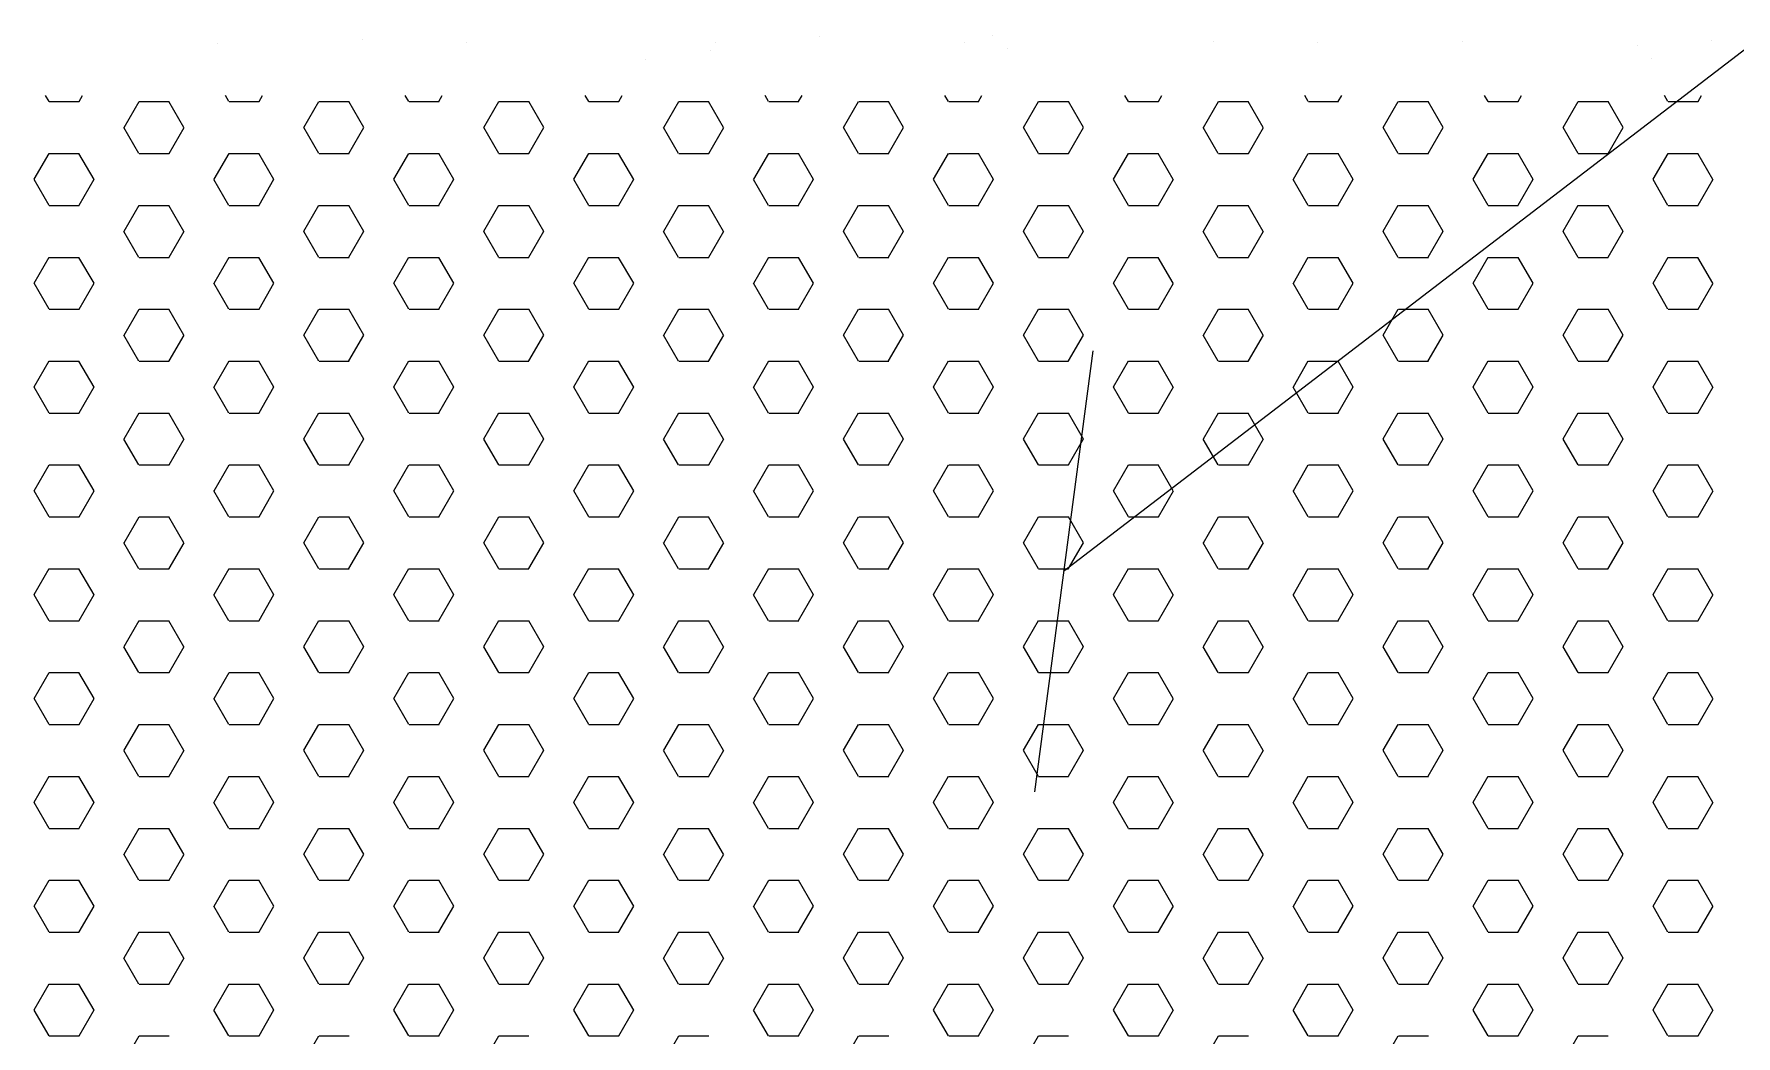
# Model space of a CAD drawing. Header units: metres. Extents: x 0 to 602, y 0 to 196.
# Drawn here: x 415.164 to 415.705, y 81.852 to 82.17 of the extents above; entities that cross this region are included whole.
import ezdxf

# ---------------------------------------------------------------- set-up
doc = ezdxf.new("R2010")
doc.units = ezdxf.units.M
doc.header["$MEASUREMENT"] = 0

msp = doc.modelspace()

# ---------------------------------------------------------------- linework, layer by layer
for p, q in [((415.49145, 81.99935), (416.24053, 82.57358)), ((415.22269, 82.16713), (415.22269, 82.16713)), ((415.26883, 82.1685), (415.26883, 82.1685)), ((415.30179, 82.16728), (415.30179, 82.16728)), ((415.38089, 82.16742), (415.38089, 82.16742)), ((415.41379, 82.16932), (415.41379, 82.16932)), ((415.45999, 82.16756), (415.45999, 82.16756)), ((415.46892, 82.16967), (415.46892, 82.16967)), ((415.53909, 82.16771), (415.53909, 82.16771)), ((415.57206, 82.16743), (415.57206, 82.16743)), ((415.61819, 82.16785), (415.61819, 82.16785)), ((415.67369, 82.16655), (415.67369, 82.16655)), ((415.69729, 82.16799), (415.69729, 82.16799)), ((415.35864, 82.16206), (415.35864, 82.16206)), ((415.37929, 82.16478), (415.37929, 82.16478)), ((415.4736, 82.16538), (415.4736, 82.16538)), ((415.67837, 82.16226), (415.67837, 82.16226)), ((415.16913, 82.14861), (415.16802, 82.15053)), ((415.17869, 82.14867), (415.17976, 82.15053)), ((415.22628, 82.14861), (415.22517, 82.15053)), ((415.23584, 82.14867), (415.23691, 82.15053)), ((415.28343, 82.14861), (415.28232, 82.15053)), ((415.29299, 82.14867), (415.29406, 82.15053)), ((415.34058, 82.14861), (415.33947, 82.15053)), ((415.35014, 82.14867), (415.35121, 82.15053)), ((415.39773, 82.14861), (415.39662, 82.15053)), ((415.40729, 82.14867), (415.40836, 82.15053)), ((415.45488, 82.14861), (415.45377, 82.15053)), ((415.46444, 82.14867), (415.46551, 82.15053)), ((415.51203, 82.14861), (415.51092, 82.15053)), ((415.52159, 82.14867), (415.52266, 82.15053)), ((415.56918, 82.14861), (415.56807, 82.15053)), ((415.57874, 82.14867), (415.57981, 82.15053)), ((415.62633, 82.14861), (415.62522, 82.15053)), ((415.63589, 82.14867), (415.63696, 82.15053)), ((415.68348, 82.14861), (415.68237, 82.15053)), ((415.69304, 82.14867), (415.69411, 82.15053)), ((415.1692, 82.14861), (415.17873, 82.14861)), ((415.19298, 82.14043), (415.19774, 82.14867)), ((415.19778, 82.14861), (415.2073, 82.14861)), ((415.21199, 82.14036), (415.20723, 82.14861)), ((415.22635, 82.14861), (415.23588, 82.14861)), ((415.25013, 82.14043), (415.25489, 82.14867)), ((415.25493, 82.14861), (415.26445, 82.14861)), ((415.26914, 82.14036), (415.26438, 82.14861)), ((415.2835, 82.14861), (415.29303, 82.14861)), ((415.30728, 82.14043), (415.31204, 82.14867)), ((415.31208, 82.14861), (415.3216, 82.14861)), ((415.32629, 82.14036), (415.32153, 82.14861)), ((415.34065, 82.14861), (415.35018, 82.14861)), ((415.36443, 82.14043), (415.36919, 82.14867)), ((415.36923, 82.14861), (415.37875, 82.14861)), ((415.38344, 82.14036), (415.37868, 82.14861)), ((415.3978, 82.14861), (415.40733, 82.14861)), ((415.42158, 82.14043), (415.42634, 82.14867)), ((415.42638, 82.14861), (415.4359, 82.14861)), ((415.44059, 82.14036), (415.43583, 82.14861)), ((415.45495, 82.14861), (415.46448, 82.14861)), ((415.47873, 82.14043), (415.48349, 82.14867)), ((415.48353, 82.14861), (415.49305, 82.14861)), ((415.49774, 82.14036), (415.49298, 82.14861)), ((415.5121, 82.14861), (415.52163, 82.14861)), ((415.53588, 82.14043), (415.54064, 82.14867)), ((415.54068, 82.14861), (415.5502, 82.14861)), ((415.55489, 82.14036), (415.55013, 82.14861)), ((415.56925, 82.14861), (415.57878, 82.14861)), ((415.59303, 82.14043), (415.59779, 82.14867)), ((415.59783, 82.14861), (415.60735, 82.14861)), ((415.61204, 82.14036), (415.60728, 82.14861)), ((415.6264, 82.14861), (415.63593, 82.14861)), ((415.65018, 82.14043), (415.65494, 82.14867)), ((415.65498, 82.14861), (415.6645, 82.14861)), ((415.66919, 82.14036), (415.66443, 82.14861)), ((415.68355, 82.14861), (415.69308, 82.14861)), ((415.1977, 82.13211), (415.19294, 82.14036)), ((415.20726, 82.13218), (415.21203, 82.14043)), ((415.25485, 82.13211), (415.25009, 82.14036)), ((415.26441, 82.13218), (415.26918, 82.14043)), ((415.312, 82.13211), (415.30724, 82.14036)), ((415.32156, 82.13218), (415.32633, 82.14043)), ((415.36915, 82.13211), (415.36439, 82.14036)), ((415.37871, 82.13218), (415.38348, 82.14043)), ((415.4263, 82.13211), (415.42154, 82.14036)), ((415.43586, 82.13218), (415.44063, 82.14043)), ((415.48345, 82.13211), (415.47869, 82.14036)), ((415.49301, 82.13218), (415.49778, 82.14043)), ((415.5406, 82.13211), (415.53584, 82.14036)), ((415.55016, 82.13218), (415.55493, 82.14043)), ((415.59775, 82.13211), (415.59299, 82.14036)), ((415.60731, 82.13218), (415.61208, 82.14043)), ((415.6549, 82.13211), (415.65014, 82.14036)), ((415.66446, 82.13218), (415.66923, 82.14043)), ((415.1644, 82.12393), (415.16916, 82.13218)), ((415.1692, 82.13211), (415.17873, 82.13211)), ((415.18342, 82.12386), (415.17865, 82.13211)), ((415.19778, 82.13211), (415.2073, 82.13211)), ((415.22155, 82.12393), (415.22631, 82.13218)), ((415.22635, 82.13211), (415.23588, 82.13211)), ((415.24057, 82.12386), (415.2358, 82.13211)), ((415.25493, 82.13211), (415.26445, 82.13211)), ((415.2787, 82.12393), (415.28346, 82.13218)), ((415.2835, 82.13211), (415.29303, 82.13211)), ((415.29772, 82.12386), (415.29295, 82.13211)), ((415.31208, 82.13211), (415.3216, 82.13211)), ((415.33585, 82.12393), (415.34061, 82.13218)), ((415.34065, 82.13211), (415.35018, 82.13211)), ((415.35487, 82.12386), (415.3501, 82.13211)), ((415.36923, 82.13211), (415.37875, 82.13211)), ((415.393, 82.12393), (415.39776, 82.13218)), ((415.3978, 82.13211), (415.40733, 82.13211)), ((415.41202, 82.12386), (415.40725, 82.13211)), ((415.42638, 82.13211), (415.4359, 82.13211)), ((415.45015, 82.12393), (415.45491, 82.13218)), ((415.45495, 82.13211), (415.46448, 82.13211)), ((415.46917, 82.12386), (415.4644, 82.13211)), ((415.48353, 82.13211), (415.49305, 82.13211)), ((415.5073, 82.12393), (415.51206, 82.13218)), ((415.5121, 82.13211), (415.52163, 82.13211)), ((415.52632, 82.12386), (415.52155, 82.13211)), ((415.54068, 82.13211), (415.5502, 82.13211)), ((415.56445, 82.12393), (415.56921, 82.13218)), ((415.56925, 82.13211), (415.57878, 82.13211)), ((415.58347, 82.12386), (415.5787, 82.13211)), ((415.59783, 82.13211), (415.60735, 82.13211)), ((415.6216, 82.12393), (415.62636, 82.13218)), ((415.6264, 82.13211), (415.63593, 82.13211)), ((415.64062, 82.12386), (415.63585, 82.13211)), ((415.65498, 82.13211), (415.6645, 82.13211)), ((415.67875, 82.12393), (415.68351, 82.13218)), ((415.68355, 82.13211), (415.69308, 82.13211)), ((415.69777, 82.12386), (415.693, 82.13211)), ((415.16913, 82.11561), (415.16437, 82.12386)), ((415.17869, 82.11568), (415.18345, 82.12393)), ((415.22628, 82.11561), (415.22152, 82.12386)), ((415.23584, 82.11568), (415.2406, 82.12393)), ((415.28343, 82.11561), (415.27867, 82.12386)), ((415.29299, 82.11568), (415.29775, 82.12393)), ((415.34058, 82.11561), (415.33582, 82.12386)), ((415.35014, 82.11568), (415.3549, 82.12393)), ((415.39773, 82.11561), (415.39297, 82.12386)), ((415.40729, 82.11568), (415.41205, 82.12393)), ((415.45488, 82.11561), (415.45012, 82.12386)), ((415.46444, 82.11568), (415.4692, 82.12393)), ((415.51203, 82.11561), (415.50727, 82.12386)), ((415.52159, 82.11568), (415.52635, 82.12393)), ((415.56918, 82.11561), (415.56442, 82.12386)), ((415.57874, 82.11568), (415.5835, 82.12393)), ((415.62633, 82.11561), (415.62157, 82.12386)), ((415.63589, 82.11568), (415.64065, 82.12393)), ((415.68348, 82.11561), (415.67872, 82.12386)), ((415.69304, 82.11568), (415.6978, 82.12393)), ((415.1692, 82.11562), (415.17873, 82.11562)), ((415.19298, 82.10743), (415.19774, 82.11568)), ((415.19778, 82.11562), (415.2073, 82.11562)), ((415.21199, 82.10737), (415.20723, 82.11561)), ((415.22635, 82.11562), (415.23588, 82.11562)), ((415.25013, 82.10743), (415.25489, 82.11568)), ((415.25493, 82.11562), (415.26445, 82.11562)), ((415.26914, 82.10737), (415.26438, 82.11561)), ((415.2835, 82.11562), (415.29303, 82.11562)), ((415.30728, 82.10743), (415.31204, 82.11568)), ((415.31208, 82.11562), (415.3216, 82.11562)), ((415.32629, 82.10737), (415.32153, 82.11561)), ((415.34065, 82.11562), (415.35018, 82.11562)), ((415.36443, 82.10743), (415.36919, 82.11568)), ((415.36923, 82.11562), (415.37875, 82.11562)), ((415.38344, 82.10737), (415.37868, 82.11561)), ((415.3978, 82.11562), (415.40733, 82.11562)), ((415.42158, 82.10743), (415.42634, 82.11568)), ((415.42638, 82.11562), (415.4359, 82.11562)), ((415.44059, 82.10737), (415.43583, 82.11561)), ((415.45495, 82.11562), (415.46448, 82.11562)), ((415.47873, 82.10743), (415.48349, 82.11568)), ((415.48353, 82.11562), (415.49305, 82.11562)), ((415.49774, 82.10737), (415.49298, 82.11561)), ((415.5121, 82.11562), (415.52163, 82.11562)), ((415.53588, 82.10743), (415.54064, 82.11568)), ((415.54068, 82.11562), (415.5502, 82.11562)), ((415.55489, 82.10737), (415.55013, 82.11561)), ((415.56925, 82.11562), (415.57878, 82.11562)), ((415.59303, 82.10743), (415.59779, 82.11568)), ((415.59783, 82.11562), (415.60735, 82.11562)), ((415.61204, 82.10737), (415.60728, 82.11561)), ((415.6264, 82.11562), (415.63593, 82.11562)), ((415.65018, 82.10743), (415.65494, 82.11568)), ((415.65498, 82.11562), (415.6645, 82.11562)), ((415.66919, 82.10737), (415.66443, 82.11561)), ((415.68355, 82.11562), (415.69308, 82.11562)), ((415.1977, 82.09912), (415.19294, 82.10737)), ((415.20726, 82.09918), (415.21203, 82.10743)), ((415.25485, 82.09912), (415.25009, 82.10737)), ((415.26441, 82.09918), (415.26918, 82.10743)), ((415.312, 82.09912), (415.30724, 82.10737)), ((415.32156, 82.09918), (415.32633, 82.10743)), ((415.36915, 82.09912), (415.36439, 82.10737)), ((415.37871, 82.09918), (415.38348, 82.10743)), ((415.4263, 82.09912), (415.42154, 82.10737)), ((415.43586, 82.09918), (415.44063, 82.10743)), ((415.48345, 82.09912), (415.47869, 82.10737)), ((415.49301, 82.09918), (415.49778, 82.10743)), ((415.5406, 82.09912), (415.53584, 82.10737)), ((415.55016, 82.09918), (415.55493, 82.10743)), ((415.59775, 82.09912), (415.59299, 82.10737)), ((415.60731, 82.09918), (415.61208, 82.10743)), ((415.6549, 82.09912), (415.65014, 82.10737)), ((415.66446, 82.09918), (415.66923, 82.10743)), ((415.1644, 82.09093), (415.16916, 82.09918)), ((415.1692, 82.09912), (415.17873, 82.09912)), ((415.18342, 82.09087), (415.17865, 82.09912)), ((415.19778, 82.09912), (415.2073, 82.09912)), ((415.22155, 82.09093), (415.22631, 82.09918)), ((415.22635, 82.09912), (415.23588, 82.09912)), ((415.24057, 82.09087), (415.2358, 82.09912)), ((415.25493, 82.09912), (415.26445, 82.09912)), ((415.2787, 82.09093), (415.28346, 82.09918)), ((415.2835, 82.09912), (415.29303, 82.09912)), ((415.29772, 82.09087), (415.29295, 82.09912)), ((415.31208, 82.09912), (415.3216, 82.09912)), ((415.33585, 82.09093), (415.34061, 82.09918)), ((415.34065, 82.09912), (415.35018, 82.09912)), ((415.35487, 82.09087), (415.3501, 82.09912)), ((415.36923, 82.09912), (415.37875, 82.09912)), ((415.393, 82.09093), (415.39776, 82.09918)), ((415.3978, 82.09912), (415.40733, 82.09912)), ((415.41202, 82.09087), (415.40725, 82.09912)), ((415.42638, 82.09912), (415.4359, 82.09912)), ((415.45015, 82.09093), (415.45491, 82.09918)), ((415.45495, 82.09912), (415.46448, 82.09912)), ((415.46917, 82.09087), (415.4644, 82.09912)), ((415.48353, 82.09912), (415.49305, 82.09912)), ((415.5073, 82.09093), (415.51206, 82.09918)), ((415.5121, 82.09912), (415.52163, 82.09912)), ((415.52632, 82.09087), (415.52155, 82.09912)), ((415.54068, 82.09912), (415.5502, 82.09912)), ((415.56445, 82.09093), (415.56921, 82.09918)), ((415.56925, 82.09912), (415.57878, 82.09912)), ((415.58347, 82.09087), (415.5787, 82.09912)), ((415.59783, 82.09912), (415.60735, 82.09912)), ((415.6216, 82.09093), (415.62636, 82.09918)), ((415.6264, 82.09912), (415.63593, 82.09912)), ((415.64062, 82.09087), (415.63585, 82.09912)), ((415.65498, 82.09912), (415.6645, 82.09912)), ((415.67875, 82.09093), (415.68351, 82.09918)), ((415.68355, 82.09912), (415.69308, 82.09912)), ((415.69777, 82.09087), (415.693, 82.09912)), ((415.16913, 82.08262), (415.16437, 82.09087)), ((415.17869, 82.08268), (415.18345, 82.09093)), ((415.22628, 82.08262), (415.22152, 82.09087)), ((415.23584, 82.08268), (415.2406, 82.09093)), ((415.28343, 82.08262), (415.27867, 82.09087)), ((415.29299, 82.08268), (415.29775, 82.09093)), ((415.34058, 82.08262), (415.33582, 82.09087)), ((415.35014, 82.08268), (415.3549, 82.09093)), ((415.39773, 82.08262), (415.39297, 82.09087)), ((415.40729, 82.08268), (415.41205, 82.09093)), ((415.45488, 82.08262), (415.45012, 82.09087)), ((415.46444, 82.08268), (415.4692, 82.09093)), ((415.51203, 82.08262), (415.50727, 82.09087)), ((415.52159, 82.08268), (415.52635, 82.09093)), ((415.56918, 82.08262), (415.56442, 82.09087)), ((415.57874, 82.08268), (415.5835, 82.09093)), ((415.62633, 82.08262), (415.62157, 82.09087)), ((415.63589, 82.08268), (415.64065, 82.09093)), ((415.68348, 82.08262), (415.67872, 82.09087)), ((415.69304, 82.08268), (415.6978, 82.09093)), ((415.1692, 82.08262), (415.17873, 82.08262)), ((415.19298, 82.07443), (415.19774, 82.08268)), ((415.19778, 82.08262), (415.2073, 82.08262)), ((415.21199, 82.07437), (415.20723, 82.08262)), ((415.22635, 82.08262), (415.23588, 82.08262)), ((415.25013, 82.07443), (415.25489, 82.08268)), ((415.25493, 82.08262), (415.26445, 82.08262)), ((415.26914, 82.07437), (415.26438, 82.08262)), ((415.2835, 82.08262), (415.29303, 82.08262)), ((415.30728, 82.07443), (415.31204, 82.08268)), ((415.31208, 82.08262), (415.3216, 82.08262)), ((415.32629, 82.07437), (415.32153, 82.08262)), ((415.34065, 82.08262), (415.35018, 82.08262)), ((415.36443, 82.07443), (415.36919, 82.08268)), ((415.36923, 82.08262), (415.37875, 82.08262)), ((415.38344, 82.07437), (415.37868, 82.08262)), ((415.3978, 82.08262), (415.40733, 82.08262)), ((415.42158, 82.07443), (415.42634, 82.08268)), ((415.42638, 82.08262), (415.4359, 82.08262)), ((415.44059, 82.07437), (415.43583, 82.08262)), ((415.45495, 82.08262), (415.46448, 82.08262)), ((415.47873, 82.07443), (415.48349, 82.08268)), ((415.48353, 82.08262), (415.49305, 82.08262)), ((415.49774, 82.07437), (415.49298, 82.08262)), ((415.5121, 82.08262), (415.52163, 82.08262)), ((415.53588, 82.07443), (415.54064, 82.08268)), ((415.54068, 82.08262), (415.5502, 82.08262)), ((415.55489, 82.07437), (415.55013, 82.08262)), ((415.56925, 82.08262), (415.57878, 82.08262)), ((415.59303, 82.07443), (415.59779, 82.08268)), ((415.59783, 82.08262), (415.60735, 82.08262)), ((415.61204, 82.07437), (415.60728, 82.08262)), ((415.6264, 82.08262), (415.63593, 82.08262)), ((415.65018, 82.07443), (415.65494, 82.08268)), ((415.65498, 82.08262), (415.6645, 82.08262)), ((415.66919, 82.07437), (415.66443, 82.08262)), ((415.68355, 82.08262), (415.69308, 82.08262)), ((415.1977, 82.06612), (415.19294, 82.07437)), ((415.20726, 82.06619), (415.21203, 82.07443)), ((415.25485, 82.06612), (415.25009, 82.07437)), ((415.26441, 82.06619), (415.26918, 82.07443)), ((415.312, 82.06612), (415.30724, 82.07437)), ((415.32156, 82.06619), (415.32633, 82.07443)), ((415.36915, 82.06612), (415.36439, 82.07437)), ((415.37871, 82.06619), (415.38348, 82.07443)), ((415.4263, 82.06612), (415.42154, 82.07437)), ((415.43586, 82.06619), (415.44063, 82.07443)), ((415.48345, 82.06612), (415.47869, 82.07437)), ((415.49301, 82.06619), (415.49778, 82.07443)), ((415.5406, 82.06612), (415.53584, 82.07437)), ((415.55016, 82.06619), (415.55493, 82.07443)), ((415.59775, 82.06612), (415.59299, 82.07437)), ((415.60731, 82.06619), (415.61208, 82.07443)), ((415.6549, 82.06612), (415.65014, 82.07437)), ((415.66446, 82.06619), (415.66923, 82.07443)), ((415.1644, 82.05794), (415.16916, 82.06619)), ((415.1692, 82.06612), (415.17873, 82.06612)), ((415.18342, 82.05787), (415.17865, 82.06612)), ((415.19778, 82.06612), (415.2073, 82.06612)), ((415.22155, 82.05794), (415.22631, 82.06619)), ((415.22635, 82.06612), (415.23588, 82.06612)), ((415.24057, 82.05787), (415.2358, 82.06612)), ((415.25493, 82.06612), (415.26445, 82.06612)), ((415.2787, 82.05794), (415.28346, 82.06619)), ((415.2835, 82.06612), (415.29303, 82.06612)), ((415.29772, 82.05787), (415.29295, 82.06612)), ((415.31208, 82.06612), (415.3216, 82.06612)), ((415.33585, 82.05794), (415.34061, 82.06619)), ((415.34065, 82.06612), (415.35018, 82.06612)), ((415.35487, 82.05787), (415.3501, 82.06612)), ((415.36923, 82.06612), (415.37875, 82.06612)), ((415.393, 82.05794), (415.39776, 82.06619)), ((415.3978, 82.06612), (415.40733, 82.06612)), ((415.41202, 82.05787), (415.40725, 82.06612)), ((415.42638, 82.06612), (415.4359, 82.06612)), ((415.45015, 82.05794), (415.45491, 82.06619)), ((415.45495, 82.06612), (415.46448, 82.06612)), ((415.46917, 82.05787), (415.4644, 82.06612)), ((415.48353, 82.06612), (415.49305, 82.06612)), ((415.5073, 82.05794), (415.51206, 82.06619)), ((415.5121, 82.06612), (415.52163, 82.06612)), ((415.52632, 82.05787), (415.52155, 82.06612)), ((415.54068, 82.06612), (415.5502, 82.06612)), ((415.56445, 82.05794), (415.56921, 82.06619)), ((415.56925, 82.06612), (415.57878, 82.06612)), ((415.58347, 82.05787), (415.5787, 82.06612)), ((415.59783, 82.06612), (415.60735, 82.06612)), ((415.6216, 82.05794), (415.62636, 82.06619)), ((415.6264, 82.06612), (415.63593, 82.06612)), ((415.64062, 82.05787), (415.63585, 82.06612)), ((415.65498, 82.06612), (415.6645, 82.06612)), ((415.67875, 82.05794), (415.68351, 82.06619)), ((415.68355, 82.06612), (415.69308, 82.06612)), ((415.69777, 82.05787), (415.693, 82.06612)), ((415.16913, 82.04962), (415.16437, 82.05787)), ((415.17869, 82.04969), (415.18345, 82.05794)), ((415.22628, 82.04962), (415.22152, 82.05787)), ((415.23584, 82.04969), (415.2406, 82.05794)), ((415.28343, 82.04962), (415.27867, 82.05787)), ((415.29299, 82.04969), (415.29775, 82.05794)), ((415.34058, 82.04962), (415.33582, 82.05787)), ((415.35014, 82.04969), (415.3549, 82.05794)), ((415.39773, 82.04962), (415.39297, 82.05787)), ((415.40729, 82.04969), (415.41205, 82.05794)), ((415.45488, 82.04962), (415.45012, 82.05787)), ((415.46444, 82.04969), (415.4692, 82.05794)), ((415.51203, 82.04962), (415.50727, 82.05787)), ((415.52159, 82.04969), (415.52635, 82.05794)), ((415.56918, 82.04962), (415.56442, 82.05787)), ((415.57874, 82.04969), (415.5835, 82.05794)), ((415.62633, 82.04962), (415.62157, 82.05787)), ((415.63589, 82.04969), (415.64065, 82.05794)), ((415.68348, 82.04962), (415.67872, 82.05787)), ((415.69304, 82.04969), (415.6978, 82.05794)), ((415.1692, 82.04963), (415.17873, 82.04963)), ((415.19298, 82.04144), (415.19774, 82.04969)), ((415.19778, 82.04963), (415.2073, 82.04963)), ((415.21199, 82.04137), (415.20723, 82.04962)), ((415.22635, 82.04963), (415.23588, 82.04963)), ((415.25013, 82.04144), (415.25489, 82.04969)), ((415.25493, 82.04963), (415.26445, 82.04963)), ((415.26914, 82.04137), (415.26438, 82.04962)), ((415.2835, 82.04963), (415.29303, 82.04963)), ((415.30728, 82.04144), (415.31204, 82.04969)), ((415.31208, 82.04963), (415.3216, 82.04963)), ((415.32629, 82.04137), (415.32153, 82.04962)), ((415.34065, 82.04963), (415.35018, 82.04963)), ((415.36443, 82.04144), (415.36919, 82.04969)), ((415.36923, 82.04963), (415.37875, 82.04963)), ((415.38344, 82.04137), (415.37868, 82.04962)), ((415.3978, 82.04963), (415.40733, 82.04963)), ((415.42158, 82.04144), (415.42634, 82.04969)), ((415.42638, 82.04963), (415.4359, 82.04963)), ((415.44059, 82.04137), (415.43583, 82.04962)), ((415.45495, 82.04963), (415.46448, 82.04963)), ((415.47873, 82.04144), (415.48349, 82.04969)), ((415.48353, 82.04963), (415.49305, 82.04963)), ((415.49774, 82.04137), (415.49298, 82.04962)), ((415.5121, 82.04963), (415.52163, 82.04963)), ((415.53588, 82.04144), (415.54064, 82.04969)), ((415.54068, 82.04963), (415.5502, 82.04963)), ((415.55489, 82.04137), (415.55013, 82.04962)), ((415.56925, 82.04963), (415.57878, 82.04963)), ((415.59303, 82.04144), (415.59779, 82.04969)), ((415.59783, 82.04963), (415.60735, 82.04963)), ((415.61204, 82.04137), (415.60728, 82.04962)), ((415.6264, 82.04963), (415.63593, 82.04963)), ((415.65018, 82.04144), (415.65494, 82.04969)), ((415.65498, 82.04963), (415.6645, 82.04963)), ((415.66919, 82.04137), (415.66443, 82.04962)), ((415.68355, 82.04963), (415.69308, 82.04963)), ((415.20726, 82.03319), (415.21203, 82.04144)), ((415.26441, 82.03319), (415.26918, 82.04144)), ((415.32156, 82.03319), (415.32633, 82.04144)), ((415.37871, 82.03319), (415.38348, 82.04144)), ((415.43586, 82.03319), (415.44063, 82.04144)), ((415.49301, 82.03319), (415.49778, 82.04144)), ((415.55016, 82.03319), (415.55493, 82.04144)), ((415.60731, 82.03319), (415.61208, 82.04144)), ((415.66446, 82.03319), (415.66923, 82.04144)), ((415.1977, 82.03313), (415.19294, 82.04137)), ((415.25485, 82.03313), (415.25009, 82.04137)), ((415.312, 82.03313), (415.30724, 82.04137)), ((415.36915, 82.03313), (415.36439, 82.04137)), ((415.4263, 82.03313), (415.42154, 82.04137)), ((415.48345, 82.03313), (415.47869, 82.04137)), ((415.5406, 82.03313), (415.53584, 82.04137)), ((415.59775, 82.03313), (415.59299, 82.04137)), ((415.6549, 82.03313), (415.65014, 82.04137)), ((415.1644, 82.02494), (415.16916, 82.03319)), ((415.1692, 82.03313), (415.17873, 82.03313)), ((415.18342, 82.02488), (415.17865, 82.03313)), ((415.19778, 82.03313), (415.2073, 82.03313)), ((415.22155, 82.02494), (415.22631, 82.03319)), ((415.22635, 82.03313), (415.23588, 82.03313)), ((415.24057, 82.02488), (415.2358, 82.03313)), ((415.25493, 82.03313), (415.26445, 82.03313)), ((415.2787, 82.02494), (415.28346, 82.03319)), ((415.2835, 82.03313), (415.29303, 82.03313)), ((415.29772, 82.02488), (415.29295, 82.03313)), ((415.31208, 82.03313), (415.3216, 82.03313)), ((415.33585, 82.02494), (415.34061, 82.03319)), ((415.34065, 82.03313), (415.35018, 82.03313)), ((415.35487, 82.02488), (415.3501, 82.03313)), ((415.36923, 82.03313), (415.37875, 82.03313)), ((415.393, 82.02494), (415.39776, 82.03319)), ((415.3978, 82.03313), (415.40733, 82.03313)), ((415.41202, 82.02488), (415.40725, 82.03313)), ((415.42638, 82.03313), (415.4359, 82.03313)), ((415.45015, 82.02494), (415.45491, 82.03319)), ((415.45495, 82.03313), (415.46448, 82.03313)), ((415.46917, 82.02488), (415.4644, 82.03313)), ((415.48353, 82.03313), (415.49305, 82.03313)), ((415.5073, 82.02494), (415.51206, 82.03319)), ((415.5121, 82.03313), (415.52163, 82.03313)), ((415.52632, 82.02488), (415.52155, 82.03313)), ((415.54068, 82.03313), (415.5502, 82.03313)), ((415.56445, 82.02494), (415.56921, 82.03319)), ((415.56925, 82.03313), (415.57878, 82.03313)), ((415.58347, 82.02488), (415.5787, 82.03313)), ((415.59783, 82.03313), (415.60735, 82.03313)), ((415.6216, 82.02494), (415.62636, 82.03319)), ((415.6264, 82.03313), (415.63593, 82.03313)), ((415.64062, 82.02488), (415.63585, 82.03313)), ((415.65498, 82.03313), (415.6645, 82.03313)), ((415.67875, 82.02494), (415.68351, 82.03319)), ((415.68355, 82.03313), (415.69308, 82.03313)), ((415.69777, 82.02488), (415.693, 82.03313)), ((415.16913, 82.01663), (415.16437, 82.02488)), ((415.17869, 82.01669), (415.18345, 82.02494)), ((415.22628, 82.01663), (415.22152, 82.02488)), ((415.23584, 82.01669), (415.2406, 82.02494)), ((415.28343, 82.01663), (415.27867, 82.02488)), ((415.29299, 82.01669), (415.29775, 82.02494)), ((415.34058, 82.01663), (415.33582, 82.02488)), ((415.35014, 82.01669), (415.3549, 82.02494)), ((415.39773, 82.01663), (415.39297, 82.02488)), ((415.40729, 82.01669), (415.41205, 82.02494)), ((415.45488, 82.01663), (415.45012, 82.02488)), ((415.46444, 82.01669), (415.4692, 82.02494)), ((415.51203, 82.01663), (415.50727, 82.02488)), ((415.52159, 82.01669), (415.52635, 82.02494)), ((415.56918, 82.01663), (415.56442, 82.02488)), ((415.57874, 82.01669), (415.5835, 82.02494)), ((415.62633, 82.01663), (415.62157, 82.02488)), ((415.63589, 82.01669), (415.64065, 82.02494)), ((415.68348, 82.01663), (415.67872, 82.02488)), ((415.69304, 82.01669), (415.6978, 82.02494)), ((415.1692, 82.01663), (415.17873, 82.01663)), ((415.19298, 82.00844), (415.19774, 82.01669)), ((415.19778, 82.01663), (415.2073, 82.01663)), ((415.21199, 82.00838), (415.20723, 82.01663)), ((415.22635, 82.01663), (415.23588, 82.01663)), ((415.25013, 82.00844), (415.25489, 82.01669)), ((415.25493, 82.01663), (415.26445, 82.01663)), ((415.26914, 82.00838), (415.26438, 82.01663)), ((415.2835, 82.01663), (415.29303, 82.01663)), ((415.30728, 82.00844), (415.31204, 82.01669)), ((415.31208, 82.01663), (415.3216, 82.01663)), ((415.32629, 82.00838), (415.32153, 82.01663)), ((415.34065, 82.01663), (415.35018, 82.01663)), ((415.36443, 82.00844), (415.36919, 82.01669)), ((415.36923, 82.01663), (415.37875, 82.01663)), ((415.38344, 82.00838), (415.37868, 82.01663)), ((415.3978, 82.01663), (415.40733, 82.01663)), ((415.42158, 82.00844), (415.42634, 82.01669)), ((415.42638, 82.01663), (415.4359, 82.01663)), ((415.44059, 82.00838), (415.43583, 82.01663)), ((415.45495, 82.01663), (415.46448, 82.01663)), ((415.47873, 82.00844), (415.48349, 82.01669)), ((415.48353, 82.01663), (415.49305, 82.01663)), ((415.49774, 82.00838), (415.49298, 82.01663)), ((415.5121, 82.01663), (415.52163, 82.01663)), ((415.53588, 82.00844), (415.54064, 82.01669)), ((415.54068, 82.01663), (415.5502, 82.01663)), ((415.55489, 82.00838), (415.55013, 82.01663)), ((415.56925, 82.01663), (415.57878, 82.01663)), ((415.59303, 82.00844), (415.59779, 82.01669)), ((415.59783, 82.01663), (415.60735, 82.01663)), ((415.61204, 82.00838), (415.60728, 82.01663)), ((415.6264, 82.01663), (415.63593, 82.01663)), ((415.65018, 82.00844), (415.65494, 82.01669)), ((415.65498, 82.01663), (415.6645, 82.01663)), ((415.66919, 82.00838), (415.66443, 82.01663)), ((415.68355, 82.01663), (415.69308, 82.01663)), ((415.1977, 82.00013), (415.19294, 82.00838)), ((415.20726, 82.00019), (415.21203, 82.00844)), ((415.25485, 82.00013), (415.25009, 82.00838)), ((415.26441, 82.00019), (415.26918, 82.00844)), ((415.312, 82.00013), (415.30724, 82.00838)), ((415.32156, 82.00019), (415.32633, 82.00844)), ((415.36915, 82.00013), (415.36439, 82.00838)), ((415.37871, 82.00019), (415.38348, 82.00844)), ((415.4263, 82.00013), (415.42154, 82.00838)), ((415.43586, 82.00019), (415.44063, 82.00844)), ((415.48345, 82.00013), (415.47869, 82.00838)), ((415.49301, 82.00019), (415.49778, 82.00844)), ((415.5406, 82.00013), (415.53584, 82.00838)), ((415.55016, 82.00019), (415.55493, 82.00844)), ((415.59775, 82.00013), (415.59299, 82.00838)), ((415.60731, 82.00019), (415.61208, 82.00844)), ((415.6549, 82.00013), (415.65014, 82.00838)), ((415.66446, 82.00019), (415.66923, 82.00844)), ((415.1644, 81.99195), (415.16916, 82.00019)), ((415.1692, 82.00013), (415.17873, 82.00013)), ((415.18342, 81.99188), (415.17865, 82.00013)), ((415.19778, 82.00013), (415.2073, 82.00013)), ((415.22155, 81.99195), (415.22631, 82.00019)), ((415.22635, 82.00013), (415.23588, 82.00013)), ((415.24057, 81.99188), (415.2358, 82.00013)), ((415.25493, 82.00013), (415.26445, 82.00013)), ((415.2787, 81.99195), (415.28346, 82.00019)), ((415.2835, 82.00013), (415.29303, 82.00013)), ((415.29772, 81.99188), (415.29295, 82.00013)), ((415.31208, 82.00013), (415.3216, 82.00013)), ((415.33585, 81.99195), (415.34061, 82.00019)), ((415.34065, 82.00013), (415.35018, 82.00013)), ((415.35487, 81.99188), (415.3501, 82.00013)), ((415.36923, 82.00013), (415.37875, 82.00013)), ((415.393, 81.99195), (415.39776, 82.00019)), ((415.3978, 82.00013), (415.40733, 82.00013)), ((415.41202, 81.99188), (415.40725, 82.00013)), ((415.42638, 82.00013), (415.4359, 82.00013)), ((415.45015, 81.99195), (415.45491, 82.00019)), ((415.45495, 82.00013), (415.46448, 82.00013)), ((415.46917, 81.99188), (415.4644, 82.00013)), ((415.48353, 82.00013), (415.49305, 82.00013)), ((415.5073, 81.99195), (415.51206, 82.00019)), ((415.5121, 82.00013), (415.52163, 82.00013)), ((415.52632, 81.99188), (415.52155, 82.00013)), ((415.54068, 82.00013), (415.5502, 82.00013)), ((415.56445, 81.99195), (415.56921, 82.00019)), ((415.56925, 82.00013), (415.57878, 82.00013)), ((415.58347, 81.99188), (415.5787, 82.00013)), ((415.59783, 82.00013), (415.60735, 82.00013)), ((415.6216, 81.99195), (415.62636, 82.00019)), ((415.6264, 82.00013), (415.63593, 82.00013)), ((415.64062, 81.99188), (415.63585, 82.00013)), ((415.65498, 82.00013), (415.6645, 82.00013)), ((415.67875, 81.99195), (415.68351, 82.00019)), ((415.68355, 82.00013), (415.69308, 82.00013)), ((415.69777, 81.99188), (415.693, 82.00013)), ((415.16913, 81.98363), (415.16437, 81.99188)), ((415.17869, 81.9837), (415.18345, 81.99195)), ((415.22628, 81.98363), (415.22152, 81.99188)), ((415.23584, 81.9837), (415.2406, 81.99195)), ((415.28343, 81.98363), (415.27867, 81.99188)), ((415.29299, 81.9837), (415.29775, 81.99195)), ((415.34058, 81.98363), (415.33582, 81.99188)), ((415.35014, 81.9837), (415.3549, 81.99195)), ((415.39773, 81.98363), (415.39297, 81.99188)), ((415.40729, 81.9837), (415.41205, 81.99195)), ((415.45488, 81.98363), (415.45012, 81.99188)), ((415.46444, 81.9837), (415.4692, 81.99195)), ((415.51203, 81.98363), (415.50727, 81.99188)), ((415.52159, 81.9837), (415.52635, 81.99195)), ((415.56918, 81.98363), (415.56442, 81.99188)), ((415.57874, 81.9837), (415.5835, 81.99195)), ((415.62633, 81.98363), (415.62157, 81.99188)), ((415.63589, 81.9837), (415.64065, 81.99195)), ((415.68348, 81.98363), (415.67872, 81.99188)), ((415.69304, 81.9837), (415.6978, 81.99195)), ((415.1692, 81.98363), (415.17873, 81.98363)), ((415.19298, 81.97545), (415.19774, 81.9837)), ((415.19778, 81.98363), (415.2073, 81.98363)), ((415.21199, 81.97538), (415.20723, 81.98363)), ((415.22635, 81.98363), (415.23588, 81.98363)), ((415.25013, 81.97545), (415.25489, 81.9837)), ((415.25493, 81.98363), (415.26445, 81.98363)), ((415.26914, 81.97538), (415.26438, 81.98363)), ((415.2835, 81.98363), (415.29303, 81.98363)), ((415.30728, 81.97545), (415.31204, 81.9837)), ((415.31208, 81.98363), (415.3216, 81.98363)), ((415.32629, 81.97538), (415.32153, 81.98363)), ((415.34065, 81.98363), (415.35018, 81.98363)), ((415.36443, 81.97545), (415.36919, 81.9837)), ((415.36923, 81.98363), (415.37875, 81.98363)), ((415.38344, 81.97538), (415.37868, 81.98363)), ((415.3978, 81.98363), (415.40733, 81.98363)), ((415.42158, 81.97545), (415.42634, 81.9837)), ((415.42638, 81.98363), (415.4359, 81.98363)), ((415.44059, 81.97538), (415.43583, 81.98363)), ((415.45495, 81.98363), (415.46448, 81.98363)), ((415.47873, 81.97545), (415.48349, 81.9837)), ((415.48353, 81.98363), (415.49305, 81.98363)), ((415.49774, 81.97538), (415.49298, 81.98363)), ((415.5121, 81.98363), (415.52163, 81.98363)), ((415.53588, 81.97545), (415.54064, 81.9837)), ((415.54068, 81.98363), (415.5502, 81.98363)), ((415.55489, 81.97538), (415.55013, 81.98363)), ((415.56925, 81.98363), (415.57878, 81.98363)), ((415.59303, 81.97545), (415.59779, 81.9837)), ((415.59783, 81.98363), (415.60735, 81.98363)), ((415.61204, 81.97538), (415.60728, 81.98363)), ((415.6264, 81.98363), (415.63593, 81.98363)), ((415.65018, 81.97545), (415.65494, 81.9837)), ((415.65498, 81.98363), (415.6645, 81.98363)), ((415.66919, 81.97538), (415.66443, 81.98363)), ((415.68355, 81.98363), (415.69308, 81.98363)), ((415.1977, 81.96713), (415.19294, 81.97538)), ((415.20726, 81.9672), (415.21203, 81.97545)), ((415.25485, 81.96713), (415.25009, 81.97538)), ((415.26441, 81.9672), (415.26918, 81.97545)), ((415.312, 81.96713), (415.30724, 81.97538)), ((415.32156, 81.9672), (415.32633, 81.97545)), ((415.36915, 81.96713), (415.36439, 81.97538)), ((415.37871, 81.9672), (415.38348, 81.97545)), ((415.4263, 81.96713), (415.42154, 81.97538)), ((415.43586, 81.9672), (415.44063, 81.97545)), ((415.48345, 81.96713), (415.47869, 81.97538)), ((415.49301, 81.9672), (415.49778, 81.97545)), ((415.5406, 81.96713), (415.53584, 81.97538)), ((415.55016, 81.9672), (415.55493, 81.97545)), ((415.59775, 81.96713), (415.59299, 81.97538)), ((415.60731, 81.9672), (415.61208, 81.97545)), ((415.6549, 81.96713), (415.65014, 81.97538)), ((415.66446, 81.9672), (415.66923, 81.97545)), ((415.1644, 81.95895), (415.16916, 81.9672)), ((415.1692, 81.96714), (415.17873, 81.96714)), ((415.18342, 81.95889), (415.17865, 81.96713)), ((415.19778, 81.96714), (415.2073, 81.96714)), ((415.22155, 81.95895), (415.22631, 81.9672)), ((415.22635, 81.96714), (415.23588, 81.96714)), ((415.24057, 81.95889), (415.2358, 81.96713)), ((415.25493, 81.96714), (415.26445, 81.96714)), ((415.2787, 81.95895), (415.28346, 81.9672)), ((415.2835, 81.96714), (415.29303, 81.96714)), ((415.29772, 81.95889), (415.29295, 81.96713)), ((415.31208, 81.96714), (415.3216, 81.96714)), ((415.33585, 81.95895), (415.34061, 81.9672)), ((415.34065, 81.96714), (415.35018, 81.96714)), ((415.35487, 81.95889), (415.3501, 81.96713)), ((415.36923, 81.96714), (415.37875, 81.96714)), ((415.393, 81.95895), (415.39776, 81.9672)), ((415.3978, 81.96714), (415.40733, 81.96714)), ((415.41202, 81.95889), (415.40725, 81.96713)), ((415.42638, 81.96714), (415.4359, 81.96714)), ((415.45015, 81.95895), (415.45491, 81.9672)), ((415.45495, 81.96714), (415.46448, 81.96714)), ((415.46917, 81.95889), (415.4644, 81.96713)), ((415.48353, 81.96714), (415.49305, 81.96714)), ((415.5073, 81.95895), (415.51206, 81.9672)), ((415.5121, 81.96714), (415.52163, 81.96714)), ((415.52632, 81.95889), (415.52155, 81.96713)), ((415.54068, 81.96714), (415.5502, 81.96714)), ((415.56445, 81.95895), (415.56921, 81.9672)), ((415.56925, 81.96714), (415.57878, 81.96714)), ((415.58347, 81.95889), (415.5787, 81.96713)), ((415.59783, 81.96714), (415.60735, 81.96714)), ((415.6216, 81.95895), (415.62636, 81.9672)), ((415.6264, 81.96714), (415.63593, 81.96714)), ((415.64062, 81.95889), (415.63585, 81.96713)), ((415.65498, 81.96714), (415.6645, 81.96714)), ((415.67875, 81.95895), (415.68351, 81.9672)), ((415.68355, 81.96714), (415.69308, 81.96714)), ((415.69777, 81.95889), (415.693, 81.96713)), ((415.16913, 81.95064), (415.16437, 81.95889)), ((415.17869, 81.9507), (415.18345, 81.95895)), ((415.22628, 81.95064), (415.22152, 81.95889)), ((415.23584, 81.9507), (415.2406, 81.95895)), ((415.28343, 81.95064), (415.27867, 81.95889)), ((415.29299, 81.9507), (415.29775, 81.95895)), ((415.34058, 81.95064), (415.33582, 81.95889)), ((415.35014, 81.9507), (415.3549, 81.95895)), ((415.39773, 81.95064), (415.39297, 81.95889)), ((415.40729, 81.9507), (415.41205, 81.95895)), ((415.45488, 81.95064), (415.45012, 81.95889)), ((415.46444, 81.9507), (415.4692, 81.95895)), ((415.51203, 81.95064), (415.50727, 81.95889)), ((415.52159, 81.9507), (415.52635, 81.95895)), ((415.56918, 81.95064), (415.56442, 81.95889)), ((415.57874, 81.9507), (415.5835, 81.95895)), ((415.62633, 81.95064), (415.62157, 81.95889)), ((415.63589, 81.9507), (415.64065, 81.95895)), ((415.68348, 81.95064), (415.67872, 81.95889)), ((415.69304, 81.9507), (415.6978, 81.95895)), ((415.1692, 81.95064), (415.17873, 81.95064)), ((415.19298, 81.94245), (415.19774, 81.9507)), ((415.19778, 81.95064), (415.2073, 81.95064)), ((415.21199, 81.94239), (415.20723, 81.95064)), ((415.22635, 81.95064), (415.23588, 81.95064)), ((415.25013, 81.94245), (415.25489, 81.9507)), ((415.25493, 81.95064), (415.26445, 81.95064)), ((415.26914, 81.94239), (415.26438, 81.95064)), ((415.2835, 81.95064), (415.29303, 81.95064)), ((415.30728, 81.94245), (415.31204, 81.9507)), ((415.31208, 81.95064), (415.3216, 81.95064)), ((415.32629, 81.94239), (415.32153, 81.95064)), ((415.34065, 81.95064), (415.35018, 81.95064)), ((415.36443, 81.94245), (415.36919, 81.9507)), ((415.36923, 81.95064), (415.37875, 81.95064)), ((415.38344, 81.94239), (415.37868, 81.95064)), ((415.3978, 81.95064), (415.40733, 81.95064)), ((415.42158, 81.94245), (415.42634, 81.9507)), ((415.42638, 81.95064), (415.4359, 81.95064)), ((415.44059, 81.94239), (415.43583, 81.95064)), ((415.45495, 81.95064), (415.46448, 81.95064)), ((415.47873, 81.94245), (415.48349, 81.9507)), ((415.48353, 81.95064), (415.49305, 81.95064)), ((415.49774, 81.94239), (415.49298, 81.95064)), ((415.5121, 81.95064), (415.52163, 81.95064)), ((415.53588, 81.94245), (415.54064, 81.9507)), ((415.54068, 81.95064), (415.5502, 81.95064)), ((415.55489, 81.94239), (415.55013, 81.95064)), ((415.56925, 81.95064), (415.57878, 81.95064)), ((415.59303, 81.94245), (415.59779, 81.9507)), ((415.59783, 81.95064), (415.60735, 81.95064)), ((415.61204, 81.94239), (415.60728, 81.95064)), ((415.6264, 81.95064), (415.63593, 81.95064)), ((415.65018, 81.94245), (415.65494, 81.9507)), ((415.65498, 81.95064), (415.6645, 81.95064)), ((415.66919, 81.94239), (415.66443, 81.95064)), ((415.68355, 81.95064), (415.69308, 81.95064)), ((415.1977, 81.93414), (415.19294, 81.94239)), ((415.20726, 81.9342), (415.21203, 81.94245)), ((415.25485, 81.93414), (415.25009, 81.94239)), ((415.26441, 81.9342), (415.26918, 81.94245)), ((415.312, 81.93414), (415.30724, 81.94239)), ((415.32156, 81.9342), (415.32633, 81.94245)), ((415.36915, 81.93414), (415.36439, 81.94239)), ((415.37871, 81.9342), (415.38348, 81.94245)), ((415.4263, 81.93414), (415.42154, 81.94239)), ((415.43586, 81.9342), (415.44063, 81.94245)), ((415.48345, 81.93414), (415.47869, 81.94239)), ((415.49301, 81.9342), (415.49778, 81.94245)), ((415.5406, 81.93414), (415.53584, 81.94239)), ((415.55016, 81.9342), (415.55493, 81.94245)), ((415.59775, 81.93414), (415.59299, 81.94239)), ((415.60731, 81.9342), (415.61208, 81.94245)), ((415.6549, 81.93414), (415.65014, 81.94239)), ((415.66446, 81.9342), (415.66923, 81.94245)), ((415.1644, 81.92595), (415.16916, 81.9342)), ((415.1692, 81.93414), (415.17873, 81.93414)), ((415.18342, 81.92589), (415.17865, 81.93414)), ((415.19778, 81.93414), (415.2073, 81.93414)), ((415.22155, 81.92595), (415.22631, 81.9342)), ((415.22635, 81.93414), (415.23588, 81.93414)), ((415.24057, 81.92589), (415.2358, 81.93414)), ((415.25493, 81.93414), (415.26445, 81.93414)), ((415.2787, 81.92595), (415.28346, 81.9342)), ((415.2835, 81.93414), (415.29303, 81.93414)), ((415.29772, 81.92589), (415.29295, 81.93414)), ((415.31208, 81.93414), (415.3216, 81.93414)), ((415.33585, 81.92595), (415.34061, 81.9342)), ((415.34065, 81.93414), (415.35018, 81.93414)), ((415.35487, 81.92589), (415.3501, 81.93414)), ((415.36923, 81.93414), (415.37875, 81.93414)), ((415.393, 81.92595), (415.39776, 81.9342)), ((415.3978, 81.93414), (415.40733, 81.93414)), ((415.41202, 81.92589), (415.40725, 81.93414)), ((415.42638, 81.93414), (415.4359, 81.93414)), ((415.45015, 81.92595), (415.45491, 81.9342)), ((415.45495, 81.93414), (415.46448, 81.93414)), ((415.46917, 81.92589), (415.4644, 81.93414)), ((415.48353, 81.93414), (415.49305, 81.93414)), ((415.5073, 81.92595), (415.51206, 81.9342)), ((415.5121, 81.93414), (415.52163, 81.93414)), ((415.52632, 81.92589), (415.52155, 81.93414)), ((415.54068, 81.93414), (415.5502, 81.93414)), ((415.56445, 81.92595), (415.56921, 81.9342)), ((415.56925, 81.93414), (415.57878, 81.93414)), ((415.58347, 81.92589), (415.5787, 81.93414)), ((415.59783, 81.93414), (415.60735, 81.93414)), ((415.6216, 81.92595), (415.62636, 81.9342)), ((415.6264, 81.93414), (415.63593, 81.93414)), ((415.64062, 81.92589), (415.63585, 81.93414)), ((415.65498, 81.93414), (415.6645, 81.93414)), ((415.67875, 81.92595), (415.68351, 81.9342)), ((415.68355, 81.93414), (415.69308, 81.93414)), ((415.69777, 81.92589), (415.693, 81.93414)), ((415.16913, 81.91764), (415.16437, 81.92589)), ((415.17869, 81.91771), (415.18345, 81.92595)), ((415.22628, 81.91764), (415.22152, 81.92589)), ((415.23584, 81.91771), (415.2406, 81.92595)), ((415.28343, 81.91764), (415.27867, 81.92589)), ((415.29299, 81.91771), (415.29775, 81.92595)), ((415.34058, 81.91764), (415.33582, 81.92589)), ((415.35014, 81.91771), (415.3549, 81.92595)), ((415.39773, 81.91764), (415.39297, 81.92589)), ((415.40729, 81.91771), (415.41205, 81.92595)), ((415.45488, 81.91764), (415.45012, 81.92589)), ((415.46444, 81.91771), (415.4692, 81.92595)), ((415.51203, 81.91764), (415.50727, 81.92589)), ((415.52159, 81.91771), (415.52635, 81.92595)), ((415.56918, 81.91764), (415.56442, 81.92589)), ((415.57874, 81.91771), (415.5835, 81.92595)), ((415.62633, 81.91764), (415.62157, 81.92589)), ((415.63589, 81.91771), (415.64065, 81.92595)), ((415.68348, 81.91764), (415.67872, 81.92589)), ((415.69304, 81.91771), (415.6978, 81.92595)), ((415.1692, 81.91764), (415.17873, 81.91764)), ((415.19298, 81.90946), (415.19774, 81.91771)), ((415.19778, 81.91764), (415.2073, 81.91764)), ((415.21199, 81.90939), (415.20723, 81.91764)), ((415.22635, 81.91764), (415.23588, 81.91764)), ((415.25013, 81.90946), (415.25489, 81.91771)), ((415.25493, 81.91764), (415.26445, 81.91764)), ((415.26914, 81.90939), (415.26438, 81.91764)), ((415.2835, 81.91764), (415.29303, 81.91764)), ((415.30728, 81.90946), (415.31204, 81.91771)), ((415.31208, 81.91764), (415.3216, 81.91764)), ((415.32629, 81.90939), (415.32153, 81.91764)), ((415.34065, 81.91764), (415.35018, 81.91764)), ((415.36443, 81.90946), (415.36919, 81.91771)), ((415.36923, 81.91764), (415.37875, 81.91764)), ((415.38344, 81.90939), (415.37868, 81.91764)), ((415.3978, 81.91764), (415.40733, 81.91764)), ((415.42158, 81.90946), (415.42634, 81.91771)), ((415.42638, 81.91764), (415.4359, 81.91764)), ((415.44059, 81.90939), (415.43583, 81.91764)), ((415.45495, 81.91764), (415.46448, 81.91764)), ((415.47873, 81.90946), (415.48349, 81.91771)), ((415.48353, 81.91764), (415.49305, 81.91764)), ((415.49774, 81.90939), (415.49298, 81.91764)), ((415.5121, 81.91764), (415.52163, 81.91764)), ((415.53588, 81.90946), (415.54064, 81.91771)), ((415.54068, 81.91764), (415.5502, 81.91764)), ((415.55489, 81.90939), (415.55013, 81.91764)), ((415.56925, 81.91764), (415.57878, 81.91764)), ((415.59303, 81.90946), (415.59779, 81.91771)), ((415.59783, 81.91764), (415.60735, 81.91764)), ((415.61204, 81.90939), (415.60728, 81.91764)), ((415.6264, 81.91764), (415.63593, 81.91764)), ((415.65018, 81.90946), (415.65494, 81.91771)), ((415.65498, 81.91764), (415.6645, 81.91764)), ((415.66919, 81.90939), (415.66443, 81.91764)), ((415.68355, 81.91764), (415.69308, 81.91764)), ((415.1977, 81.90114), (415.19294, 81.90939)), ((415.20726, 81.90121), (415.21203, 81.90946)), ((415.25485, 81.90114), (415.25009, 81.90939)), ((415.26441, 81.90121), (415.26918, 81.90946)), ((415.312, 81.90114), (415.30724, 81.90939)), ((415.32156, 81.90121), (415.32633, 81.90946)), ((415.36915, 81.90114), (415.36439, 81.90939)), ((415.37871, 81.90121), (415.38348, 81.90946)), ((415.4263, 81.90114), (415.42154, 81.90939)), ((415.43586, 81.90121), (415.44063, 81.90946)), ((415.48345, 81.90114), (415.47869, 81.90939)), ((415.49301, 81.90121), (415.49778, 81.90946)), ((415.5406, 81.90114), (415.53584, 81.90939)), ((415.55016, 81.90121), (415.55493, 81.90946)), ((415.59775, 81.90114), (415.59299, 81.90939)), ((415.60731, 81.90121), (415.61208, 81.90946)), ((415.6549, 81.90114), (415.65014, 81.90939)), ((415.66446, 81.90121), (415.66923, 81.90946)), ((415.1644, 81.89296), (415.16916, 81.90121)), ((415.1692, 81.90115), (415.17873, 81.90115)), ((415.18342, 81.89289), (415.17865, 81.90114)), ((415.19778, 81.90115), (415.2073, 81.90115)), ((415.22155, 81.89296), (415.22631, 81.90121)), ((415.22635, 81.90115), (415.23588, 81.90115)), ((415.24057, 81.89289), (415.2358, 81.90114)), ((415.25493, 81.90115), (415.26445, 81.90115)), ((415.2787, 81.89296), (415.28346, 81.90121)), ((415.2835, 81.90115), (415.29303, 81.90115)), ((415.29772, 81.89289), (415.29295, 81.90114)), ((415.31208, 81.90115), (415.3216, 81.90115)), ((415.33585, 81.89296), (415.34061, 81.90121)), ((415.34065, 81.90115), (415.35018, 81.90115)), ((415.35487, 81.89289), (415.3501, 81.90114)), ((415.36923, 81.90115), (415.37875, 81.90115)), ((415.393, 81.89296), (415.39776, 81.90121)), ((415.3978, 81.90115), (415.40733, 81.90115)), ((415.41202, 81.89289), (415.40725, 81.90114)), ((415.42638, 81.90115), (415.4359, 81.90115)), ((415.45015, 81.89296), (415.45491, 81.90121)), ((415.45495, 81.90115), (415.46448, 81.90115)), ((415.46917, 81.89289), (415.4644, 81.90114)), ((415.48353, 81.90115), (415.49305, 81.90115)), ((415.5073, 81.89296), (415.51206, 81.90121)), ((415.5121, 81.90115), (415.52163, 81.90115)), ((415.52632, 81.89289), (415.52155, 81.90114)), ((415.54068, 81.90115), (415.5502, 81.90115)), ((415.56445, 81.89296), (415.56921, 81.90121)), ((415.56925, 81.90115), (415.57878, 81.90115)), ((415.58347, 81.89289), (415.5787, 81.90114)), ((415.59783, 81.90115), (415.60735, 81.90115)), ((415.6216, 81.89296), (415.62636, 81.90121)), ((415.6264, 81.90115), (415.63593, 81.90115)), ((415.64062, 81.89289), (415.63585, 81.90114)), ((415.65498, 81.90115), (415.6645, 81.90115)), ((415.67875, 81.89296), (415.68351, 81.90121)), ((415.68355, 81.90115), (415.69308, 81.90115)), ((415.69777, 81.89289), (415.693, 81.90114)), ((415.16913, 81.88465), (415.16437, 81.89289)), ((415.17869, 81.88471), (415.18345, 81.89296)), ((415.22628, 81.88465), (415.22152, 81.89289)), ((415.23584, 81.88471), (415.2406, 81.89296)), ((415.28343, 81.88465), (415.27867, 81.89289)), ((415.29299, 81.88471), (415.29775, 81.89296)), ((415.34058, 81.88465), (415.33582, 81.89289)), ((415.35014, 81.88471), (415.3549, 81.89296)), ((415.39773, 81.88465), (415.39297, 81.89289)), ((415.40729, 81.88471), (415.41205, 81.89296)), ((415.45488, 81.88465), (415.45012, 81.89289)), ((415.46444, 81.88471), (415.4692, 81.89296)), ((415.51203, 81.88465), (415.50727, 81.89289)), ((415.52159, 81.88471), (415.52635, 81.89296)), ((415.56918, 81.88465), (415.56442, 81.89289)), ((415.57874, 81.88471), (415.5835, 81.89296)), ((415.62633, 81.88465), (415.62157, 81.89289)), ((415.63589, 81.88471), (415.64065, 81.89296)), ((415.68348, 81.88465), (415.67872, 81.89289)), ((415.69304, 81.88471), (415.6978, 81.89296)), ((415.1692, 81.88465), (415.17873, 81.88465)), ((415.19298, 81.87646), (415.19774, 81.88471)), ((415.19778, 81.88465), (415.2073, 81.88465)), ((415.21199, 81.8764), (415.20723, 81.88465)), ((415.22635, 81.88465), (415.23588, 81.88465)), ((415.25013, 81.87646), (415.25489, 81.88471)), ((415.25493, 81.88465), (415.26445, 81.88465)), ((415.26914, 81.8764), (415.26438, 81.88465)), ((415.2835, 81.88465), (415.29303, 81.88465)), ((415.30728, 81.87646), (415.31204, 81.88471)), ((415.31208, 81.88465), (415.3216, 81.88465)), ((415.32629, 81.8764), (415.32153, 81.88465)), ((415.34065, 81.88465), (415.35018, 81.88465)), ((415.36443, 81.87646), (415.36919, 81.88471)), ((415.36923, 81.88465), (415.37875, 81.88465)), ((415.38344, 81.8764), (415.37868, 81.88465)), ((415.3978, 81.88465), (415.40733, 81.88465)), ((415.42158, 81.87646), (415.42634, 81.88471)), ((415.42638, 81.88465), (415.4359, 81.88465)), ((415.44059, 81.8764), (415.43583, 81.88465)), ((415.45495, 81.88465), (415.46448, 81.88465)), ((415.47873, 81.87646), (415.48349, 81.88471)), ((415.48353, 81.88465), (415.49305, 81.88465)), ((415.49774, 81.8764), (415.49298, 81.88465)), ((415.5121, 81.88465), (415.52163, 81.88465)), ((415.53588, 81.87646), (415.54064, 81.88471)), ((415.54068, 81.88465), (415.5502, 81.88465)), ((415.55489, 81.8764), (415.55013, 81.88465)), ((415.56925, 81.88465), (415.57878, 81.88465)), ((415.59303, 81.87646), (415.59779, 81.88471)), ((415.59783, 81.88465), (415.60735, 81.88465)), ((415.61204, 81.8764), (415.60728, 81.88465)), ((415.6264, 81.88465), (415.63593, 81.88465)), ((415.65018, 81.87646), (415.65494, 81.88471)), ((415.65498, 81.88465), (415.6645, 81.88465)), ((415.66919, 81.8764), (415.66443, 81.88465)), ((415.68355, 81.88465), (415.69308, 81.88465)), ((415.1977, 81.86815), (415.19294, 81.8764)), ((415.20726, 81.86821), (415.21203, 81.87646)), ((415.25485, 81.86815), (415.25009, 81.8764)), ((415.26441, 81.86821), (415.26918, 81.87646)), ((415.312, 81.86815), (415.30724, 81.8764)), ((415.32156, 81.86821), (415.32633, 81.87646)), ((415.36915, 81.86815), (415.36439, 81.8764)), ((415.37871, 81.86821), (415.38348, 81.87646)), ((415.4263, 81.86815), (415.42154, 81.8764)), ((415.43586, 81.86821), (415.44063, 81.87646)), ((415.48345, 81.86815), (415.47869, 81.8764)), ((415.49301, 81.86821), (415.49778, 81.87646)), ((415.5406, 81.86815), (415.53584, 81.8764)), ((415.55016, 81.86821), (415.55493, 81.87646)), ((415.59775, 81.86815), (415.59299, 81.8764)), ((415.60731, 81.86821), (415.61208, 81.87646)), ((415.6549, 81.86815), (415.65014, 81.8764)), ((415.66446, 81.86821), (415.66923, 81.87646)), ((415.1644, 81.85996), (415.16916, 81.86821)), ((415.1692, 81.86815), (415.17873, 81.86815)), ((415.18342, 81.8599), (415.17865, 81.86815)), ((415.19778, 81.86815), (415.2073, 81.86815)), ((415.22155, 81.85996), (415.22631, 81.86821)), ((415.22635, 81.86815), (415.23588, 81.86815)), ((415.24057, 81.8599), (415.2358, 81.86815)), ((415.25493, 81.86815), (415.26445, 81.86815)), ((415.2787, 81.85996), (415.28346, 81.86821)), ((415.2835, 81.86815), (415.29303, 81.86815)), ((415.29772, 81.8599), (415.29295, 81.86815)), ((415.31208, 81.86815), (415.3216, 81.86815)), ((415.33585, 81.85996), (415.34061, 81.86821)), ((415.34065, 81.86815), (415.35018, 81.86815)), ((415.35487, 81.8599), (415.3501, 81.86815)), ((415.36923, 81.86815), (415.37875, 81.86815)), ((415.393, 81.85996), (415.39776, 81.86821)), ((415.3978, 81.86815), (415.40733, 81.86815)), ((415.41202, 81.8599), (415.40725, 81.86815)), ((415.42638, 81.86815), (415.4359, 81.86815)), ((415.45015, 81.85996), (415.45491, 81.86821)), ((415.45495, 81.86815), (415.46448, 81.86815)), ((415.46917, 81.8599), (415.4644, 81.86815)), ((415.48353, 81.86815), (415.49305, 81.86815)), ((415.5073, 81.85996), (415.51206, 81.86821)), ((415.5121, 81.86815), (415.52163, 81.86815)), ((415.52632, 81.8599), (415.52155, 81.86815)), ((415.54068, 81.86815), (415.5502, 81.86815)), ((415.56445, 81.85996), (415.56921, 81.86821)), ((415.56925, 81.86815), (415.57878, 81.86815)), ((415.58347, 81.8599), (415.5787, 81.86815)), ((415.59783, 81.86815), (415.60735, 81.86815)), ((415.6216, 81.85996), (415.62636, 81.86821)), ((415.6264, 81.86815), (415.63593, 81.86815)), ((415.64062, 81.8599), (415.63585, 81.86815)), ((415.65498, 81.86815), (415.6645, 81.86815)), ((415.67875, 81.85996), (415.68351, 81.86821)), ((415.68355, 81.86815), (415.69308, 81.86815)), ((415.69777, 81.8599), (415.693, 81.86815)), ((415.16913, 81.85165), (415.16437, 81.8599)), ((415.17869, 81.85171), (415.18345, 81.85996)), ((415.22628, 81.85165), (415.22152, 81.8599)), ((415.23584, 81.85171), (415.2406, 81.85996)), ((415.28343, 81.85165), (415.27867, 81.8599)), ((415.29299, 81.85171), (415.29775, 81.85996)), ((415.34058, 81.85165), (415.33582, 81.8599)), ((415.35014, 81.85171), (415.3549, 81.85996)), ((415.39773, 81.85165), (415.39297, 81.8599)), ((415.40729, 81.85171), (415.41205, 81.85996)), ((415.45488, 81.85165), (415.45012, 81.8599)), ((415.46444, 81.85171), (415.4692, 81.85996)), ((415.51203, 81.85165), (415.50727, 81.8599)), ((415.52159, 81.85171), (415.52635, 81.85996)), ((415.56918, 81.85165), (415.56442, 81.8599)), ((415.57874, 81.85171), (415.5835, 81.85996)), ((415.62633, 81.85165), (415.62157, 81.8599)), ((415.63589, 81.85171), (415.64065, 81.85996)), ((415.68348, 81.85165), (415.67872, 81.8599)), ((415.69304, 81.85171), (415.6978, 81.85996)), ((415.1692, 81.85165), (415.17873, 81.85165)), ((415.19298, 81.84347), (415.19774, 81.85171)), ((415.19778, 81.85165), (415.2073, 81.85165)), ((415.22635, 81.85165), (415.23588, 81.85165)), ((415.25013, 81.84347), (415.25489, 81.85171)), ((415.25493, 81.85165), (415.26445, 81.85165)), ((415.2835, 81.85165), (415.29303, 81.85165)), ((415.30728, 81.84347), (415.31204, 81.85171)), ((415.31208, 81.85165), (415.3216, 81.85165)), ((415.34065, 81.85165), (415.35018, 81.85165)), ((415.36443, 81.84347), (415.36919, 81.85171)), ((415.36923, 81.85165), (415.37875, 81.85165)), ((415.3978, 81.85165), (415.40733, 81.85165)), ((415.42158, 81.84347), (415.42634, 81.85171)), ((415.42638, 81.85165), (415.4359, 81.85165)), ((415.45495, 81.85165), (415.46448, 81.85165)), ((415.47873, 81.84347), (415.48349, 81.85171)), ((415.48353, 81.85165), (415.49305, 81.85165)), ((415.5121, 81.85165), (415.52163, 81.85165)), ((415.53588, 81.84347), (415.54064, 81.85171)), ((415.54068, 81.85165), (415.5502, 81.85165)), ((415.56925, 81.85165), (415.57878, 81.85165)), ((415.59303, 81.84347), (415.59779, 81.85171)), ((415.59783, 81.85165), (415.60735, 81.85165)), ((415.6264, 81.85165), (415.63593, 81.85165)), ((415.65018, 81.84347), (415.65494, 81.85171)), ((415.65498, 81.85165), (415.6645, 81.85165)), ((415.68355, 81.85165), (415.69308, 81.85165))]:
    msp.add_line(p, q)
at = {"lineweight": -2}
msp.add_line((415.50071, 82.06946), (415.48219, 81.92925), dxfattribs=at)

doc.saveas('drawing.dxf')
